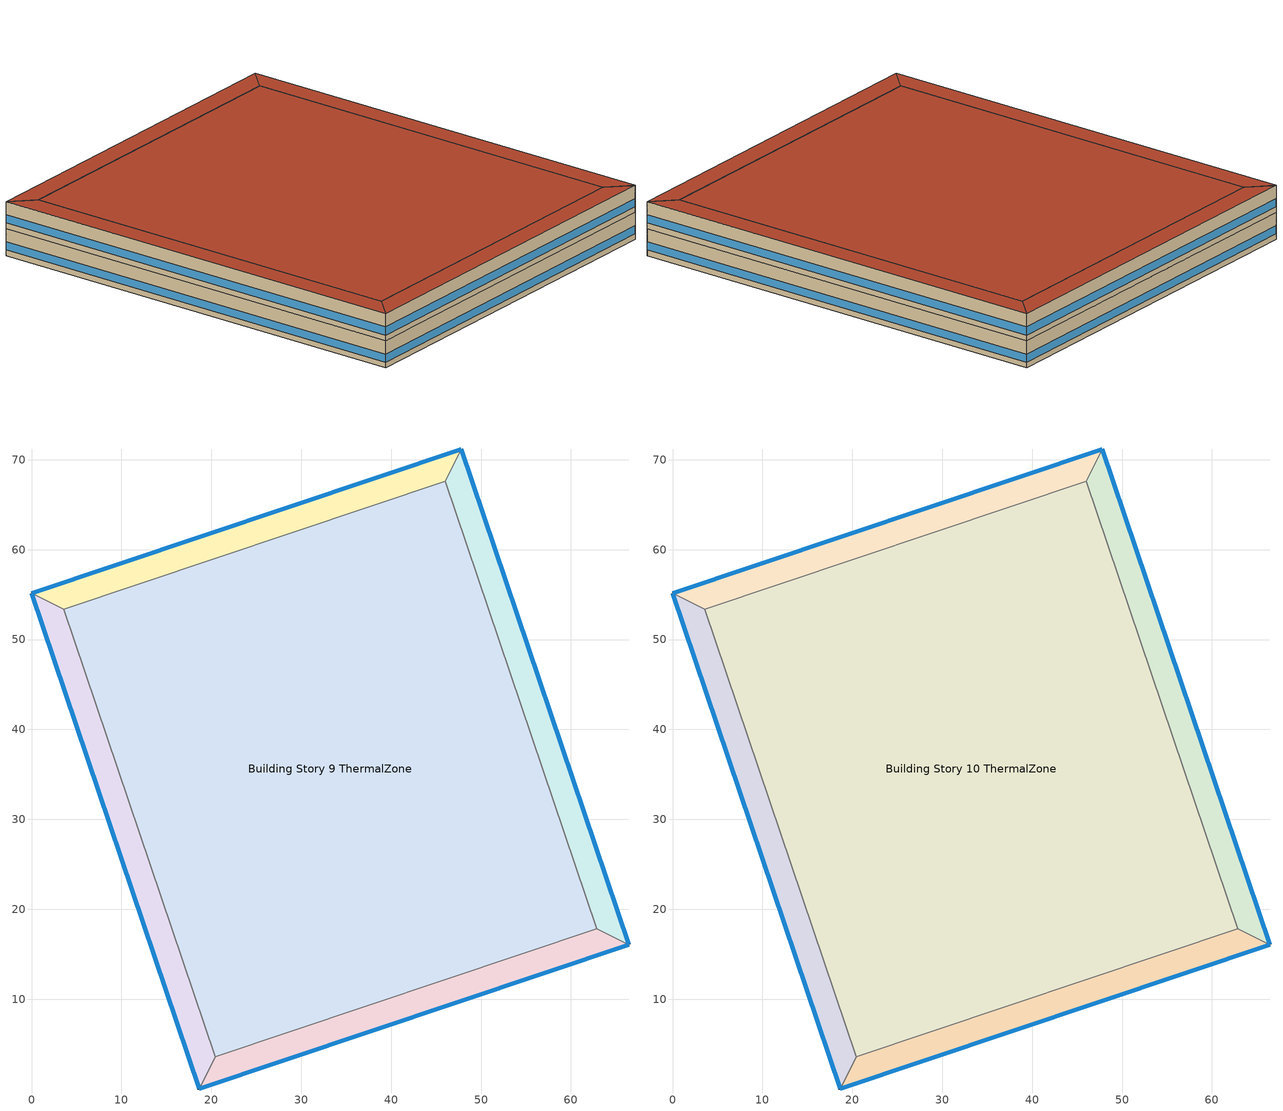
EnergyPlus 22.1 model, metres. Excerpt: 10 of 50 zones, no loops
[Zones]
Building Story 9 ThermalZone
 floor adiabatic (LargeHotel Interior Ceiling): 62.87,17.83 20.43,3.58 3.58,53.37 46.03,67.61 z28.8
 wall adiabatic (LargeHotel Interior Wall): 20.43,3.58 62.87,17.83 46.03,67.61 3.58,53.37 20.43,3.58 z28.8:32.4
 ceiling adiabatic (LargeHotel Interior Ceiling): 46.03,67.61 3.58,53.37 20.43,3.58 62.87,17.83 z32.4
Building Story 9 ThermalZone 1
 floor adiabatic (LargeHotel Interior Ceiling): 66.46,16.05 18.65,0 20.43,3.58 62.87,17.83 z28.8
 wall outside (Typical Insulated Exterior Mass Wall R-12.5): 18.65,0 66.46,16.05 z28.8:32.4
 wall adiabatic (LargeHotel Interior Wall): 66.46,16.05 62.87,17.83 20.43,3.58 18.65,0 z28.8:32.4
 window (U 0.48 SHGC 0.40 Dbl Ref-D Clr 6mm/13mm): 18.67,0.01 66.43,16.04 z29.56:30.64
 ceiling adiabatic (LargeHotel Interior Ceiling): 62.87,17.83 20.43,3.58 18.65,0 66.46,16.05 z32.4
Building Story 9 ThermalZone 2
 floor adiabatic (LargeHotel Interior Ceiling): 18.65,0 0,55.14 3.58,53.37 20.43,3.58 z28.8
 wall outside (Typical Insulated Exterior Mass Wall R-12.5): 0,55.14 18.65,0 z28.8:32.4
 wall adiabatic (LargeHotel Interior Wall): 18.65,0 20.43,3.58 3.58,53.37 0,55.14 z28.8:32.4
 window (U 0.48 SHGC 0.40 Dbl Ref-D Clr 6mm/13mm): 0.01,55.12 18.64,0.02 z29.56:30.64
 ceiling adiabatic (LargeHotel Interior Ceiling): 20.43,3.58 3.58,53.37 0,55.14 18.65,0 z32.4
Building Story 9 ThermalZone 3
 floor adiabatic (LargeHotel Interior Ceiling): 0,55.14 47.81,71.19 46.03,67.61 3.58,53.37 z28.8
 wall outside (Typical Insulated Exterior Mass Wall R-12.5): 47.81,71.19 0,55.14 z28.8:32.4
 wall adiabatic (LargeHotel Interior Wall): 0,55.14 3.58,53.37 46.03,67.61 47.81,71.19 z28.8:32.4
 window (U 0.48 SHGC 0.40 Dbl Ref-D Clr 6mm/13mm): 47.78,71.19 0.02,55.15 z29.56:30.64
 ceiling adiabatic (LargeHotel Interior Ceiling): 3.58,53.37 46.03,67.61 47.81,71.19 0,55.14 z32.4
Building Story 9 ThermalZone 4
 floor adiabatic (LargeHotel Interior Ceiling): 47.81,71.19 66.46,16.05 62.87,17.83 46.03,67.61 z28.8
 wall outside (Typical Insulated Exterior Mass Wall R-12.5): 66.46,16.05 47.81,71.19 z28.8:32.4
 wall adiabatic (LargeHotel Interior Wall): 47.81,71.19 46.03,67.61 62.87,17.83 66.46,16.05 z28.8:32.4
 window (U 0.48 SHGC 0.40 Dbl Ref-D Clr 6mm/13mm): 66.45,16.08 47.82,71.17 z29.56:30.64
 ceiling adiabatic (LargeHotel Interior Ceiling): 46.03,67.61 62.87,17.83 66.46,16.05 47.81,71.19 z32.4
Building Story 10 ThermalZone
 floor adiabatic (LargeHotel Interior Ceiling): 62.87,17.83 20.43,3.58 3.58,53.37 46.03,67.61 z32.4
 wall adiabatic (LargeHotel Interior Wall): 20.43,3.58 62.87,17.83 46.03,67.61 3.58,53.37 20.43,3.58 z32.4:36
 roof outside (Typical IEAD Roof R-31.25): 46.03,67.61 3.58,53.37 20.43,3.58 62.87,17.83 z36
Building Story 10 ThermalZone 1
 floor adiabatic (LargeHotel Interior Ceiling): 66.46,16.05 18.65,0 20.43,3.58 62.87,17.83 z32.4
 wall outside (Typical Insulated Exterior Mass Wall R-12.5): 18.65,0 66.46,16.05 z32.4:36
 wall adiabatic (LargeHotel Interior Wall): 66.46,16.05 62.87,17.83 20.43,3.58 18.65,0 z32.4:36
 window (U 0.48 SHGC 0.40 Dbl Ref-D Clr 6mm/13mm): 18.67,0.01 66.43,16.04 z33.16:34.24
 roof outside (Typical IEAD Roof R-31.25): 62.87,17.83 20.43,3.58 18.65,0 66.46,16.05 z36
Building Story 10 ThermalZone 2
 floor adiabatic (LargeHotel Interior Ceiling): 18.65,0 0,55.14 3.58,53.37 20.43,3.58 z32.4
 wall outside (Typical Insulated Exterior Mass Wall R-12.5): 0,55.14 18.65,0 z32.4:36
 wall adiabatic (LargeHotel Interior Wall): 18.65,0 20.43,3.58 3.58,53.37 0,55.14 z32.4:36
 window (U 0.48 SHGC 0.40 Dbl Ref-D Clr 6mm/13mm): 0.01,55.12 18.64,0.02 z33.16:34.24
 roof outside (Typical IEAD Roof R-31.25): 20.43,3.58 3.58,53.37 0,55.14 18.65,0 z36
Building Story 10 ThermalZone 3
 floor adiabatic (LargeHotel Interior Ceiling): 0,55.14 47.81,71.19 46.03,67.61 3.58,53.37 z32.4
 wall outside (Typical Insulated Exterior Mass Wall R-12.5): 47.81,71.19 0,55.14 z32.4:36
 wall adiabatic (LargeHotel Interior Wall): 0,55.14 3.58,53.37 46.03,67.61 47.81,71.19 z32.4:36
 window (U 0.48 SHGC 0.40 Dbl Ref-D Clr 6mm/13mm): 47.78,71.19 0.02,55.15 z33.16:34.24
 roof outside (Typical IEAD Roof R-31.25): 3.58,53.37 46.03,67.61 47.81,71.19 0,55.14 z36
Building Story 10 ThermalZone 4
 floor adiabatic (LargeHotel Interior Ceiling): 47.81,71.19 66.46,16.05 62.87,17.83 46.03,67.61 z32.4
 wall outside (Typical Insulated Exterior Mass Wall R-12.5): 66.46,16.05 47.81,71.19 z32.4:36
 wall adiabatic (LargeHotel Interior Wall): 47.81,71.19 46.03,67.61 62.87,17.83 66.46,16.05 z32.4:36
 window (U 0.48 SHGC 0.40 Dbl Ref-D Clr 6mm/13mm): 66.45,16.08 47.82,71.17 z33.16:34.24
 roof outside (Typical IEAD Roof R-31.25): 46.03,67.61 62.87,17.83 66.46,16.05 47.81,71.19 z36
[Building]
Hotel 1: Terrain=City
[Site:Location]
Buffalo Niagara Intl Ap_NY_USA: Latitude {deg}=42.8197; Longitude {deg}=-78.8497; Time Zone {hr}=-5; Elevation {m}=215
[Site:GroundTemperature:FCfactorMethod]
January Ground Temperature {C}=7.4; February Ground Temperature {C}=-0; March Ground Temperature {C}=-7.6; April Ground Temperature {C}=-12.6; May Ground Temperature {C}=-7.7; June Ground Temperature {C}=0.3; July Ground Temperature {C}=7; August Ground Temperature {C}=14.2; September Ground Temperature {C}=19.2; October Ground Temperature {C}=20.9; November Ground Temperature {C}=20; December Ground Temperature {C}=15.4
[Site:WaterMainsTemperature]
Calculation Method=Correlation; Annual Average Outdoor Air Temperature {C}=8.96667; Maximum Difference In Monthly Average Outdoor Air Temperatures {deltaC}=26.2
[SizingPeriod:DesignDay] Day of Month=21; Dry-Bulb Temperature Range Modifier Type=DefaultMultipliers; Humidity Condition Type=Wetbulb; Barometric Pressure {Pa}=98769; Rain Indicator=No; Snow Indicator=No; Daylight Saving Time Indicator=No; Begin Environment Reset Mode=FullResetAtBeginEnvironment
Name | Month | Day Type | Maximum Dry-Bulb Temperature {C} | Daily Dry-Bulb Temperature Range {deltaC} | Wetbulb or DewPoint at Maximum Dry-Bulb {C} | Wind Speed {m/s} | Wind Direction {deg} | Solar Model Indicator | ASHRAE Clear Sky Optical Depth for Beam Irradiance (taub) | ASHRAE Clear Sky Optical Depth for Diffuse Irradiance (taud) | Sky Clearness
Buffalo Niagara Intl Ap Ann Clg .4% Condns DB=>MWB 1 | 7 | SummerDesignDay | 30.3 | 9.3 | 21.8 | 5.7 | 240 | ASHRAETau | 0.462 | 2.001
Buffalo Niagara Intl Ap Ann Clg .4% Condns WB=>MDB 1 | 7 | SummerDesignDay | 27.8 | 9.3 | 23.8 | 5.7 | 240 | ASHRAETau | 0.462 | 2.001
Buffalo Niagara Intl Ap Ann Htg 99.6% Condns DB 1 | 1 | WinterDesignDay | -16.3 | 0 | -16.3 | 5.1 | 270 | ASHRAEClearSky |  |  | 0
[Material] Thermal Absorptance=0.9
Name | Roughness | Thickness {m} | Conductivity {W/m-K} | Density {kg/m3} | Specific Heat {J/kg-K} | Solar Absorptance | Visible Absorptance
1/2IN Gypsum | Smooth | 0.0127 | 0.16 | 784.9 | 830 | 0.4 | 0.4
100mm Normalweight concrete floor | MediumRough | 0.1016 | 2.31045 | 2322 | 832.557 | 0.7 | 0.7
1IN Stucco | Smooth | 0.0253 | 0.6918 | 1858 | 837 | 0.7 | 0.92
8IN CONCRETE HW RefBldg | Rough | 0.2032 | 1.311 | 2240 | 836.8 | 0.7 | 0.7
G01 13mm gypsum board | Smooth | 0.0127 | 0.160031 | 800.001 | 1090.73 | 0.7 | 0.5
Metal Roof Surface | Smooth | 0.0008 | 45.28 | 7824 | 500 | 0.7 | 0.7
Roof Membrane | VeryRough | 0.0095 | 0.16 | 1121.29 | 1460 | 0.7 | 0.7
Std Wood 6inch 1; Std Wood 6inch 2 | MediumSmooth | 0.15 | 0.12 | 540 | 1210 | 0.7 | 0.7
[Material:NoMass] Roughness=Smooth; Thermal Absorptance=0.9; Solar Absorptance=0.7
Name | Thermal Resistance {m2-K/W} | Visible Absorptance
CP02 CARPET PAD | 0.21648 | 0.8
Nonres_Floor_Insulation | 2.88292 | 0.7
Typical Insulation R-10.11 | 1.78074 | 0.7
Typical Insulation R-30.13 | 5.30668 | 0.7
[WindowMaterial:Gas]
AIR 13MM: Gas Type=Air; Thickness {m}=0.0127
[WindowMaterial:Glazing] Optical Data Type=SpectralAverage; Thickness {m}=0.006; Infrared Transmittance at Normal Incidence=0; Front Side Infrared Hemispherical Emissivity=0.84; Conductivity {W/m-K}=0.9; Dirt Correction Factor for Solar and Visible Transmittance=1; Solar Diffusing=No
Name | Solar Transmittance at Normal Incidence | Front Side Solar Reflectance at Normal Incidence | Back Side Solar Reflectance at Normal Incidence | Visible Transmittance at Normal Incidence | Front Side Visible Reflectance at Normal Incidence | Back Side Visible Reflectance at Normal Incidence | Back Side Infrared Hemispherical Emissivity
CLEAR 6MM | 0.775 | 0.071 | 0.071 | 0.881 | 0.08 | 0.08 | 0.84
REF D CLEAR 6MM | 0.429 | 0.308 | 0.379 | 0.334 | 0.453 | 0.505 | 0.82
[Construction]
InteriorFurnishings 1: Std Wood 6inch 1
InteriorFurnishings 2: Std Wood 6inch 2
LargeHotel Interior Ceiling: CP02 CARPET PAD, 100mm Normalweight concrete floor, Nonres_Floor_Insulation, G01 13mm gypsum board
LargeHotel Interior Wall: G01 13mm gypsum board, G01 13mm gypsum board
Typical IEAD Roof R-31.25: Roof Membrane, Typical Insulation R-30.13, Metal Roof Surface
Typical Insulated Exterior Mass Wall R-12.5: 1IN Stucco, 8IN CONCRETE HW RefBldg, Typical Insulation R-10.11, 1/2IN Gypsum
U 0.48 SHGC 0.40 Dbl Ref-D Clr 6mm/13mm: REF D CLEAR 6MM, AIR 13MM, CLEAR 6MM
[Zone] Multiplier=1; Part of Total Floor Area=Yes
Building Story 10 ThermalZone; Building Story 10 ThermalZone 1; Building Story 10 ThermalZone 2; Building Story 10 ThermalZone 3; Building Story 10 ThermalZone 4; Building Story 9 ThermalZone; Building Story 9 ThermalZone 1; Building Story 9 ThermalZone 2; Building Story 9 ThermalZone 3; Building Story 9 ThermalZone 4
[InternalMass]
Name | Construction | Zone or ZoneList | Surface Area {m2}
Building Story 10 Space Mass | InteriorFurnishings 2 | Building Story 10 ThermalZone | 4706.21
Building Story 10 Space 1 Mass | InteriorFurnishings 2 | Building Story 10 ThermalZone 1 | 269.283
Building Story 10 Space 2 Mass | InteriorFurnishings 2 | Building Story 10 ThermalZone 2 | 313.295
Building Story 10 Space 3 Mass | InteriorFurnishings 2 | Building Story 10 ThermalZone 3 | 269.281
Building Story 10 Space 4 Mass | InteriorFurnishings 2 | Building Story 10 ThermalZone 4 | 313.295
Building Story 9 Space Mass | InteriorFurnishings 2 | Building Story 9 ThermalZone | 4706.21
Building Story 9 Space 1 Mass | InteriorFurnishings 2 | Building Story 9 ThermalZone 1 | 269.283
Building Story 9 Space 2 Mass | InteriorFurnishings 2 | Building Story 9 ThermalZone 2 | 313.295
Building Story 9 Space 3 Mass | InteriorFurnishings 2 | Building Story 9 ThermalZone 3 | 269.281
Building Story 9 Space 4 Mass | InteriorFurnishings 2 | Building Story 9 ThermalZone 4 | 313.295
Building Story 9 Space LargeHotel Corridor B  - Story Mid8 Mass | InteriorFurnishings 1 | Building Story 9 ThermalZone | 1295.56
Building Story 9 Space 1 LargeHotel Corridor B  - Story Mid8 Mass | InteriorFurnishings 1 | Building Story 9 ThermalZone 1 | 74.1302
Building Story 9 Space 2 LargeHotel Corridor B  - Story Mid8 Mass | InteriorFurnishings 1 | Building Story 9 ThermalZone 2 | 86.2462
Building Story 9 Space 3 LargeHotel Corridor B  - Story Mid8 Mass | InteriorFurnishings 1 | Building Story 9 ThermalZone 3 | 74.1298
Building Story 9 Space 4 LargeHotel Corridor B  - Story Mid8 Mass | InteriorFurnishings 1 | Building Story 9 ThermalZone 4 | 86.2461
Building Story 9 Space LargeHotel Corridor B end_a - Story Mid8 Mass; Building Story 9 Space LargeHotel Corridor B end_b - Story Mid8 Mass | InteriorFurnishings 1 | Building Story 9 ThermalZone | 52.3038
Building Story 9 Space 1 LargeHotel Corridor B end_a - Story Mid8 Mass; Building Story 9 Space 1 LargeHotel Corridor B end_b - Story Mid8 Mass | InteriorFurnishings 1 | Building Story 9 ThermalZone 1 | 2.99275
Building Story 9 Space 2 LargeHotel Corridor B end_a - Story Mid8 Mass; Building Story 9 Space 2 LargeHotel Corridor B end_b - Story Mid8 Mass | InteriorFurnishings 1 | Building Story 9 ThermalZone 2 | 3.48189
Building Story 9 Space 3 LargeHotel Corridor B end_a - Story Mid8 Mass; Building Story 9 Space 3 LargeHotel Corridor B end_b - Story Mid8 Mass | InteriorFurnishings 1 | Building Story 9 ThermalZone 3 | 2.99273
Building Story 9 Space 4 LargeHotel Corridor B end_a - Story Mid8 Mass; Building Story 9 Space 4 LargeHotel Corridor B end_b - Story Mid8 Mass | InteriorFurnishings 1 | Building Story 9 ThermalZone 4 | 3.48189
Building Story 9 Space LargeHotel GuestRoom A  - Story Mid8 Mass; Building Story 9 Space LargeHotel GuestRoom C  - Story Mid8 Mass | InteriorFurnishings 1 | Building Story 9 ThermalZone | 1529.52
Building Story 9 Space 1 LargeHotel GuestRoom A  - Story Mid8 Mass; Building Story 9 Space 1 LargeHotel GuestRoom C  - Story Mid8 Mass | InteriorFurnishings 1 | Building Story 9 ThermalZone 1 | 87.5172
Building Story 9 Space 2 LargeHotel GuestRoom A  - Story Mid8 Mass; Building Story 9 Space 2 LargeHotel GuestRoom C  - Story Mid8 Mass | InteriorFurnishings 1 | Building Story 9 ThermalZone 2 | 101.821
Building Story 9 Space 3 LargeHotel GuestRoom A  - Story Mid8 Mass; Building Story 9 Space 3 LargeHotel GuestRoom C  - Story Mid8 Mass | InteriorFurnishings 1 | Building Story 9 ThermalZone 3 | 87.5167
Building Story 9 Space 4 LargeHotel GuestRoom A  - Story Mid8 Mass; Building Story 9 Space 4 LargeHotel GuestRoom C  - Story Mid8 Mass | InteriorFurnishings 1 | Building Story 9 ThermalZone 4 | 101.821
Building Story 9 Space LargeHotel GuestRoom A end_a - Story Mid8 Mass; Building Story 9 Space LargeHotel GuestRoom A end_b - Story Mid8 Mass; Building Story 9 Space LargeHotel GuestRoom C end_a - Story Mid8 Mass; Building Story 9 Space LargeHotel GuestRoom C end_b - Story Mid8 Mass | InteriorFurnishings 1 | Building Story 9 ThermalZone | 61.7492
Building Story 9 Space 1 LargeHotel GuestRoom A end_a - Story Mid8 Mass; Building Story 9 Space 1 LargeHotel GuestRoom A end_b - Story Mid8 Mass; Building Story 9 Space 1 LargeHotel GuestRoom C end_a - Story Mid8 Mass; Building Story 9 Space 1 LargeHotel GuestRoom C end_b - Story Mid8 Mass | InteriorFurnishings 1 | Building Story 9 ThermalZone 1 | 3.5332
Building Story 9 Space 2 LargeHotel GuestRoom A end_a - Story Mid8 Mass; Building Story 9 Space 2 LargeHotel GuestRoom A end_b - Story Mid8 Mass; Building Story 9 Space 2 LargeHotel GuestRoom C end_a - Story Mid8 Mass; Building Story 9 Space 2 LargeHotel GuestRoom C end_b - Story Mid8 Mass | InteriorFurnishings 1 | Building Story 9 ThermalZone 2 | 4.11068
Building Story 9 Space 3 LargeHotel GuestRoom A end_a - Story Mid8 Mass; Building Story 9 Space 3 LargeHotel GuestRoom A end_b - Story Mid8 Mass; Building Story 9 Space 3 LargeHotel GuestRoom C end_a - Story Mid8 Mass; Building Story 9 Space 3 LargeHotel GuestRoom C end_b - Story Mid8 Mass | InteriorFurnishings 1 | Building Story 9 ThermalZone 3 | 3.53318
Building Story 9 Space 4 LargeHotel GuestRoom A end_a - Story Mid8 Mass; Building Story 9 Space 4 LargeHotel GuestRoom A end_b - Story Mid8 Mass; Building Story 9 Space 4 LargeHotel GuestRoom C end_a - Story Mid8 Mass; Building Story 9 Space 4 LargeHotel GuestRoom C end_b - Story Mid8 Mass | InteriorFurnishings 1 | Building Story 9 ThermalZone 4 | 4.11067
Building Story 10 Space 4 LargeHotel Corridor B  - Story Top Mass | InteriorFurnishings 1 | Building Story 10 ThermalZone 4 | 86.2461
Building Story 10 Space 1 LargeHotel Corridor B  - Story Top Mass | InteriorFurnishings 1 | Building Story 10 ThermalZone 1 | 74.1302
Building Story 10 Space 3 LargeHotel Corridor B  - Story Top Mass | InteriorFurnishings 1 | Building Story 10 ThermalZone 3 | 74.1298
Building Story 10 Space 2 LargeHotel Corridor B  - Story Top Mass | InteriorFurnishings 1 | Building Story 10 ThermalZone 2 | 86.2462
Building Story 10 Space LargeHotel Corridor B  - Story Top Mass | InteriorFurnishings 1 | Building Story 10 ThermalZone | 1295.56
Building Story 10 Space 4 LargeHotel Corridor B end_a - Story Top Mass; Building Story 10 Space 4 LargeHotel Corridor B end_b - Story Top Mass | InteriorFurnishings 1 | Building Story 10 ThermalZone 4 | 3.48189
Building Story 10 Space 1 LargeHotel Corridor B end_a - Story Top Mass; Building Story 10 Space 1 LargeHotel Corridor B end_b - Story Top Mass | InteriorFurnishings 1 | Building Story 10 ThermalZone 1 | 2.99275
Building Story 10 Space 3 LargeHotel Corridor B end_a - Story Top Mass; Building Story 10 Space 3 LargeHotel Corridor B end_b - Story Top Mass | InteriorFurnishings 1 | Building Story 10 ThermalZone 3 | 2.99273
Building Story 10 Space 2 LargeHotel Corridor B end_a - Story Top Mass; Building Story 10 Space 2 LargeHotel Corridor B end_b - Story Top Mass | InteriorFurnishings 1 | Building Story 10 ThermalZone 2 | 3.48189
Building Story 10 Space LargeHotel Corridor B end_a - Story Top Mass; Building Story 10 Space LargeHotel Corridor B end_b - Story Top Mass | InteriorFurnishings 1 | Building Story 10 ThermalZone | 52.3038
Building Story 10 Space 4 LargeHotel GuestRoom A  - Story Top Mass; Building Story 10 Space 4 LargeHotel GuestRoom C  - Story Top Mass | InteriorFurnishings 1 | Building Story 10 ThermalZone 4 | 101.821
Building Story 10 Space 1 LargeHotel GuestRoom A  - Story Top Mass; Building Story 10 Space 1 LargeHotel GuestRoom C  - Story Top Mass | InteriorFurnishings 1 | Building Story 10 ThermalZone 1 | 87.5172
Building Story 10 Space 3 LargeHotel GuestRoom A  - Story Top Mass; Building Story 10 Space 3 LargeHotel GuestRoom C  - Story Top Mass | InteriorFurnishings 1 | Building Story 10 ThermalZone 3 | 87.5167
Building Story 10 Space 2 LargeHotel GuestRoom A  - Story Top Mass; Building Story 10 Space 2 LargeHotel GuestRoom C  - Story Top Mass | InteriorFurnishings 1 | Building Story 10 ThermalZone 2 | 101.821
Building Story 10 Space LargeHotel GuestRoom A  - Story Top Mass; Building Story 10 Space LargeHotel GuestRoom C  - Story Top Mass | InteriorFurnishings 1 | Building Story 10 ThermalZone | 1529.52
Building Story 10 Space 4 LargeHotel GuestRoom A end_a - Story Top Mass; Building Story 10 Space 4 LargeHotel GuestRoom A end_b - Story Top Mass; Building Story 10 Space 4 LargeHotel GuestRoom C end_a - Story Top Mass; Building Story 10 Space 4 LargeHotel GuestRoom C end_b - Story Top Mass | InteriorFurnishings 1 | Building Story 10 ThermalZone 4 | 4.11067
Building Story 10 Space 1 LargeHotel GuestRoom A end_a - Story Top Mass; Building Story 10 Space 1 LargeHotel GuestRoom A end_b - Story Top Mass; Building Story 10 Space 1 LargeHotel GuestRoom C end_a - Story Top Mass; Building Story 10 Space 1 LargeHotel GuestRoom C end_b - Story Top Mass | InteriorFurnishings 1 | Building Story 10 ThermalZone 1 | 3.5332
Building Story 10 Space 3 LargeHotel GuestRoom A end_a - Story Top Mass; Building Story 10 Space 3 LargeHotel GuestRoom A end_b - Story Top Mass; Building Story 10 Space 3 LargeHotel GuestRoom C end_a - Story Top Mass; Building Story 10 Space 3 LargeHotel GuestRoom C end_b - Story Top Mass | InteriorFurnishings 1 | Building Story 10 ThermalZone 3 | 3.53318
Building Story 10 Space 2 LargeHotel GuestRoom A end_a - Story Top Mass; Building Story 10 Space 2 LargeHotel GuestRoom A end_b - Story Top Mass; Building Story 10 Space 2 LargeHotel GuestRoom C end_a - Story Top Mass; Building Story 10 Space 2 LargeHotel GuestRoom C end_b - Story Top Mass | InteriorFurnishings 1 | Building Story 10 ThermalZone 2 | 4.11068
Building Story 10 Space LargeHotel GuestRoom A end_a - Story Top Mass; Building Story 10 Space LargeHotel GuestRoom A end_b - Story Top Mass; Building Story 10 Space LargeHotel GuestRoom C end_a - Story Top Mass; Building Story 10 Space LargeHotel GuestRoom C end_b - Story Top Mass | InteriorFurnishings 1 | Building Story 10 ThermalZone | 61.7492
[Daylighting:Controls] Lighting Control Type=Stepped; Minimum Input Power Fraction for Continuous or ContinuousOff Dimming Control=0.3; Minimum Light Output Fraction for Continuous or ContinuousOff Dimming Control=0.2; Number of Stepped Control Steps=3; Probability Lighting will be Reset When Needed in Manual Stepped Control=1; Glare Calculation Azimuth Angle of View Direction Clockwise from Zone y-Axis {deg}=-0; Maximum Allowable Discomfort Glare Index=22; Illuminance Setpoint at Reference Point 1 {lux}=375; Illuminance Setpoint at Reference Point 2 {lux}=375
Name | Zone or Space | Glare Calculation Daylighting Reference Point | Daylighting Reference Point Name 1 | Fraction of Lights Controlled by Reference Point 1 | Daylighting Reference Point Name 2 | Fraction of Lights Controlled by Reference Point 2
Building Story 10 ThermalZone 1 DaylightingControls | Building Story 10 ThermalZone 1 | Building Story 10 Space 1 Daylt Sensor 1 | Building Story 10 Space 1 Daylt Sensor 1 | 0.665 | Building Story 10 Space 1 Daylt Sensor 2 | 0.334
Building Story 10 ThermalZone 2 DaylightingControls | Building Story 10 ThermalZone 2 | Building Story 10 Space 2 Daylt Sensor 1 | Building Story 10 Space 2 Daylt Sensor 1 | 0.663 | Building Story 10 Space 2 Daylt Sensor 2 | 0.336
Building Story 10 ThermalZone 3 DaylightingControls | Building Story 10 ThermalZone 3 | Building Story 10 Space 3 Daylt Sensor 1 | Building Story 10 Space 3 Daylt Sensor 1 | 0.665 | Building Story 10 Space 3 Daylt Sensor 2 | 0.334
Building Story 10 ThermalZone 4 DaylightingControls | Building Story 10 ThermalZone 4 | Building Story 10 Space 4 Daylt Sensor 1 | Building Story 10 Space 4 Daylt Sensor 1 | 0.663 | Building Story 10 Space 4 Daylt Sensor 2 | 0.336
Building Story 9 ThermalZone 1 DaylightingControls | Building Story 9 ThermalZone 1 | Building Story 9 Space 1 Daylt Sensor 1 | Building Story 9 Space 1 Daylt Sensor 1 | 0.665 | Building Story 9 Space 1 Daylt Sensor 2 | 0.334
Building Story 9 ThermalZone 2 DaylightingControls | Building Story 9 ThermalZone 2 | Building Story 9 Space 2 Daylt Sensor 1 | Building Story 9 Space 2 Daylt Sensor 1 | 0.663 | Building Story 9 Space 2 Daylt Sensor 2 | 0.336
Building Story 9 ThermalZone 3 DaylightingControls | Building Story 9 ThermalZone 3 | Building Story 9 Space 3 Daylt Sensor 1 | Building Story 9 Space 3 Daylt Sensor 1 | 0.665 | Building Story 9 Space 3 Daylt Sensor 2 | 0.334
Building Story 9 ThermalZone 4 DaylightingControls | Building Story 9 ThermalZone 4 | Building Story 9 Space 4 Daylt Sensor 1 | Building Story 9 Space 4 Daylt Sensor 1 | 0.663 | Building Story 9 Space 4 Daylt Sensor 2 | 0.336
[Exterior:Lights] Control Option=AstronomicalClock
Name | Schedule | Design Level {W}
Building Facades | Schedule Ruleset 1 | 1440.85
Entry Canopies | Schedule Ruleset 2 | 648
Main Entries | Schedule Ruleset 2 | 1517.57
Other Doors | Schedule Ruleset 2 | 574.147
Parking Areas and Drives | Schedule Ruleset 2 | 22728.9
[Schedule:Day:Interval]
Schedule Day 29: No, 06:00, 0, 24:00, 1
Schedule Day 30: No, 06:00, 0.7, 24:00, 1
[Schedule:Week:Daily]
Schedule Ruleset 1 Week Rule - Jan1-Dec31: Schedule Day 29, Schedule Day 29, Schedule Day 29, Schedule Day 29, Schedule Day 29, Schedule Day 29, Schedule Day 29, Schedule Day 29, Schedule Day 29, Schedule Day 29, Schedule Day 29, Schedule Day 29
Schedule Ruleset 2 Week Rule - Jan1-Dec31: Schedule Day 30, Schedule Day 30, Schedule Day 30, Schedule Day 30, Schedule Day 30, Schedule Day 30, Schedule Day 30, Schedule Day 30, Schedule Day 30, Schedule Day 30, Schedule Day 30, Schedule Day 30
[Schedule:Year]
Schedule Ruleset 1: Schedule Ruleset 1 Week Rule - Jan1-Dec31, 1, 1, 12, 31
Schedule Ruleset 2: Schedule Ruleset 2 Week Rule - Jan1-Dec31, 1, 1, 12, 31
